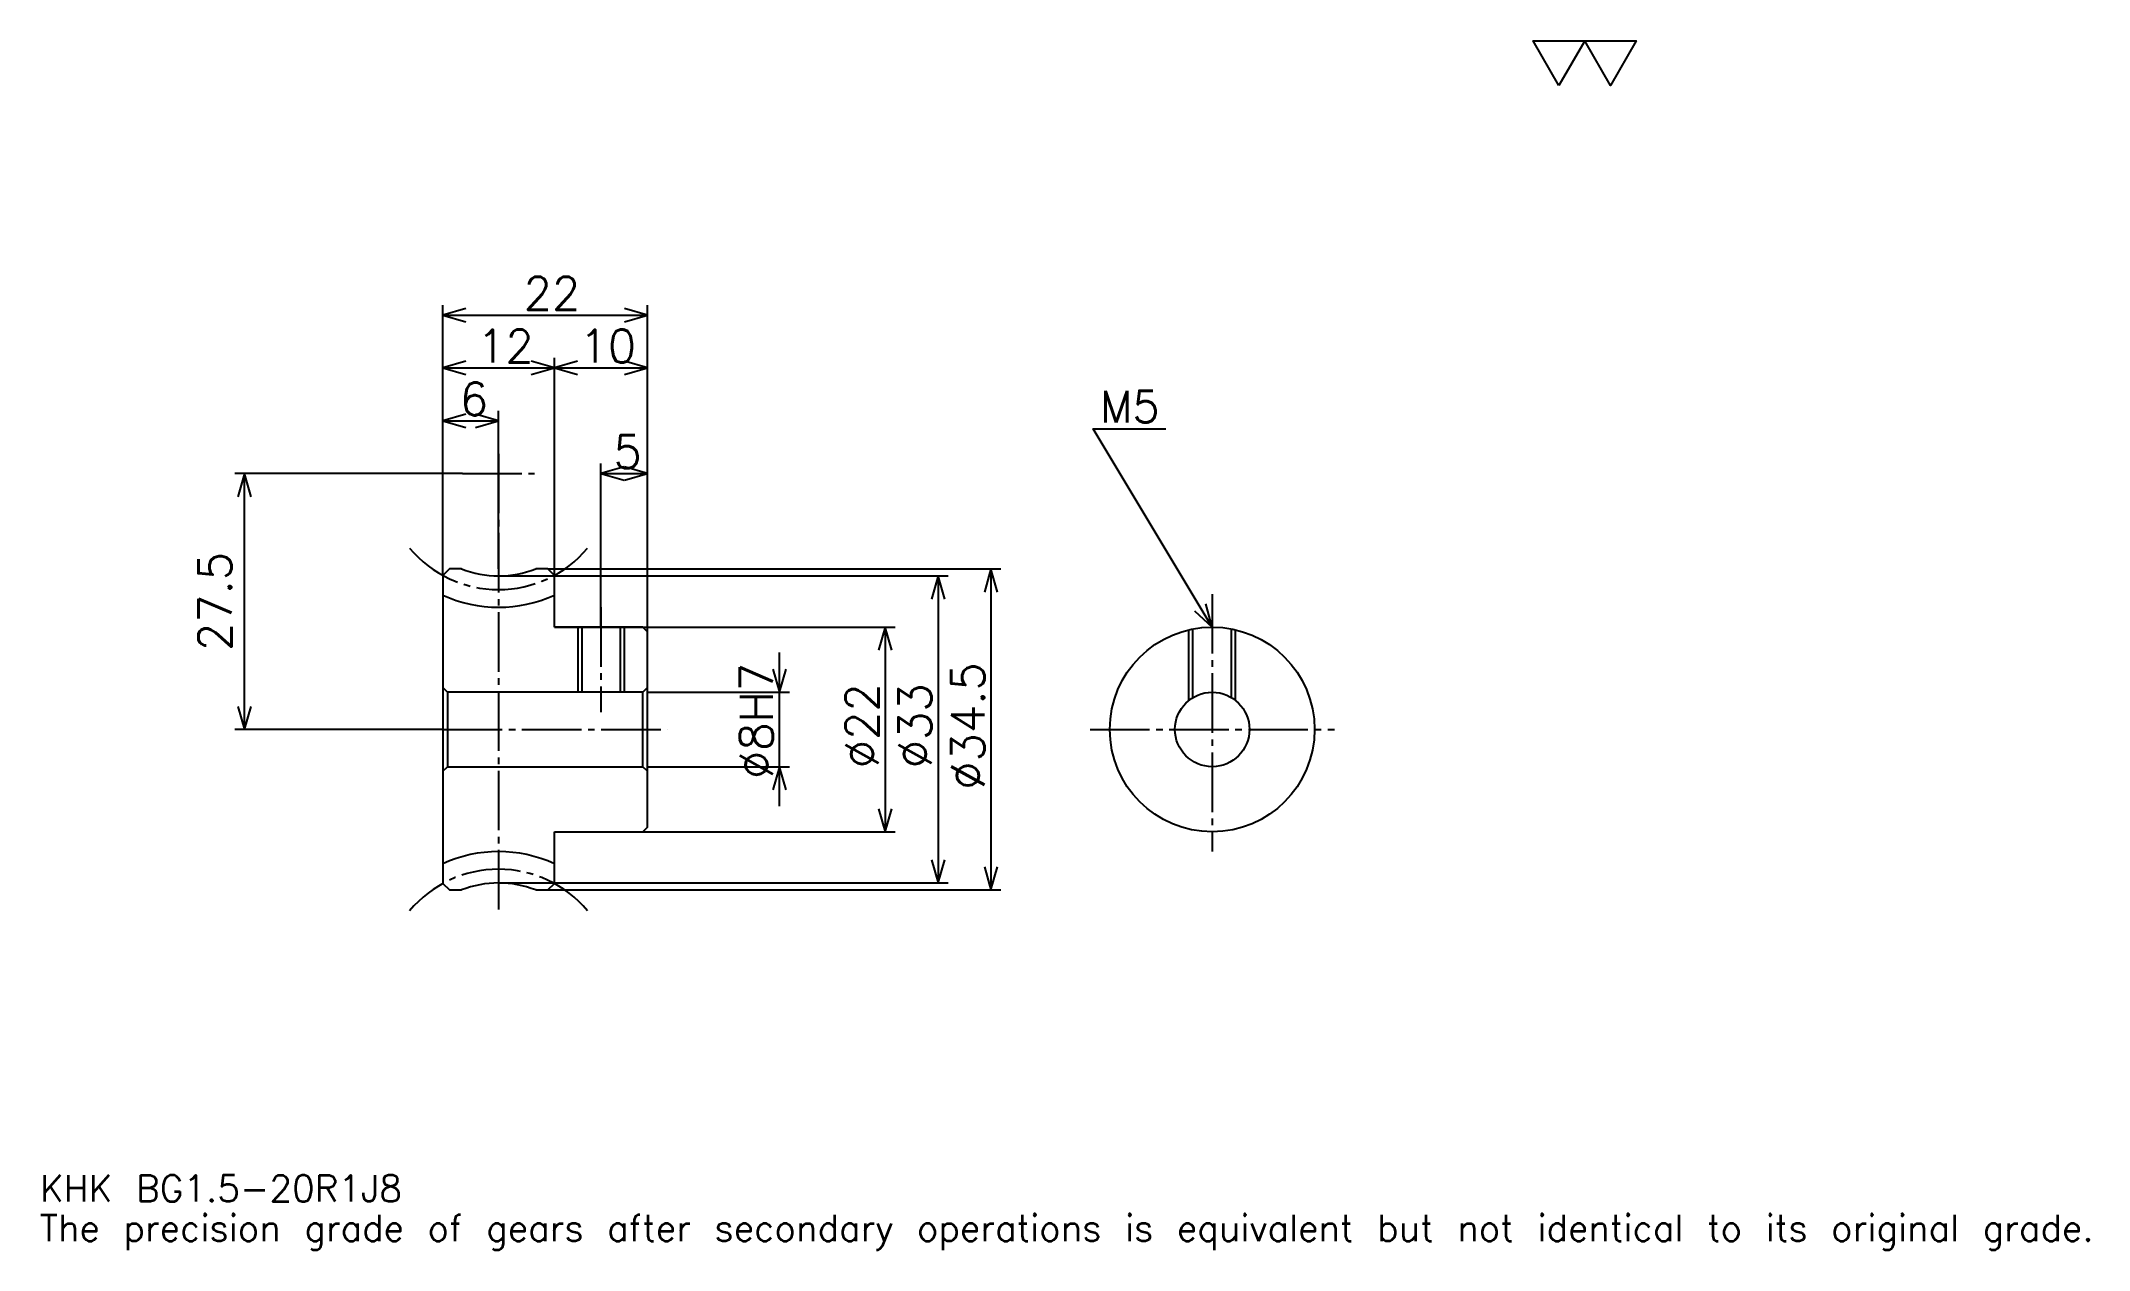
# Model space of a CAD drawing. Extents: x 7 to 227, y 3 to 133.
import ezdxf

# ---------------------------------------------------------------- set-up
doc = ezdxf.new("R2010")
doc.units = 0
doc.linetypes.add('DASHDOT', pattern=[8.516128, 6.387097, -0.709677, 0.709677, -0.709677])
doc.layers.get('0').update_dxf_attribs({"linetype": 'CONTINUOUS'})
doc.layers.add('DASHDOT', color=6, linetype='DASHDOT')
doc.styles.add('KANJI', font='TXT', dxfattribs={"bigfont": 'BIGFONT'})

msp = doc.modelspace()

# ---------------------------------------------------------------- linework, layer by layer
at = {"color": 5}
for p, q in [((50.387096, 75.798386), (50.387096, 104.145164)), ((72.3871, 75.798386), (72.3871, 104.145164)), ((50.387096, 103.080643), (72.3871, 103.080643)), ((50.387096, 97.403229), (62.387096, 97.403229)), ((62.387096, 75.798386), (62.387096, 98.467743)), ((62.387096, 97.403229), (72.3871, 97.403229)), ((56.387096, 75.798386), (56.387096, 92.790329)), ((50.387096, 91.725815), (56.387096, 91.725815)), ((52.516129, 86.048386), (28.032257, 86.048386)), ((29.096773, 58.548389), (29.096773, 86.048386)), ((67.3871, 75.798386), (67.3871, 87.112907)), ((67.3871, 86.048386), (72.3871, 86.048386)), ((50.387096, 75.088715), (50.387096, 75.798386)), ((56.387096, 75.048386), (72.3871, 75.048386)), ((61.677418, 75.798386), (72.3871, 75.798386)), ((62.387096, 75.088715), (62.387096, 75.798386)), ((67.3871, 69.548386), (67.3871, 75.798386)), ((72.3871, 75.798386), (110.354843, 75.798386)), ((72.3871, 69.048386), (72.3871, 75.798386)), ((72.3871, 75.048386), (104.677422, 75.048386)), ((103.6129, 75.048386), (103.6129, 42.048389)), ((109.290321, 75.798386), (109.290321, 41.298389)), ((62.387096, 69.548386), (72.3871, 69.548386)), ((72.3871, 69.548386), (99, 69.548386)), ((97.935486, 69.548386), (97.935486, 47.548389)), ((86.580643, 50.290325), (86.580643, 66.806458)), ((72.3871, 62.548389), (87.645164, 62.548389)), ((50.387096, 58.548389), (28.032257, 58.548389)), ((72.3871, 54.548389), (87.645164, 54.548389)), ((62.387096, 47.548389), (72.3871, 47.548389)), ((72.3871, 47.548389), (99, 47.548389)), ((56.387096, 42.048389), (72.3871, 42.048389)), ((72.3871, 42.048389), (104.677422, 42.048389)), ((61.677418, 41.298389), (72.3871, 41.298389)), ((72.3871, 41.298389), (110.354843, 41.298389))]:
    msp.add_line(p, q, dxfattribs=at)
at = {"color": 4}
for p, q in [((72.3871, 63.048389), (71.8871, 62.548389)), ((50.387096, 54.048389), (50.887096, 54.548389)), ((72.3871, 54.048389), (71.8871, 54.548389))]:
    msp.add_line(p, q, dxfattribs=at)
at = {"color": 7}
msp.add_lwpolyline([(170.322586, 127.741936), (167.55484, 132.539352), (178.625809, 132.539352), (175.858063, 127.741936), (173.090332, 132.539352), (170.322586, 127.741936)], dxfattribs=at)
at = {"color": 5}
for points in [[(52.870968, 103.790329), (50.387096, 103.080643), (52.870968, 102.370972)], [(69.903229, 102.370972), (72.3871, 103.080643), (69.903229, 103.790329)], [(52.870968, 98.112907), (50.387096, 97.403229), (52.870968, 96.69355)], [(59.903225, 96.69355), (62.387096, 97.403229), (59.903225, 98.112907)], [(64.870972, 98.112907), (62.387096, 97.403229), (64.870972, 96.69355)], [(69.903229, 96.69355), (72.3871, 97.403229), (69.903229, 98.112907)], [(52.870968, 92.435486), (50.387096, 91.725815), (52.870968, 91.016129)], [(53.903225, 91.016129), (56.387096, 91.725815), (53.903225, 92.435486)], [(133.064514, 69.548386), (120.290329, 90.838715), (128.096771, 90.838715)], [(29.80645, 83.564514), (29.096773, 86.048386), (28.387096, 83.564514)], [(69.870972, 86.758064), (67.3871, 86.048386), (69.870972, 85.338715)], [(69.903229, 85.338715), (72.3871, 86.048386), (69.903229, 86.758064)], [(104.322586, 72.564514), (103.6129, 75.048386), (102.903229, 72.564514)], [(110, 73.314514), (109.290321, 75.798386), (108.580643, 73.314514)], [(131.17804, 71.313164), (133.064514, 69.548386), (132.395126, 72.043419)], [(98.645157, 67.064514), (97.935486, 69.548386), (97.2258, 67.064514)], [(85.870972, 65.032257), (86.580643, 62.548389), (87.290329, 65.032257)], [(28.387096, 61.032261), (29.096773, 58.548389), (29.80645, 61.032261)], [(87.290329, 52.064518), (86.580643, 54.548389), (85.870972, 52.064518)], [(97.2258, 50.032261), (97.935486, 47.548389), (98.645157, 50.032261)], [(102.903229, 44.532261), (103.6129, 42.048389), (104.322586, 44.532261)], [(108.580643, 43.782261), (109.290321, 41.298389), (110, 43.782261)]]:
    msp.add_lwpolyline(points, dxfattribs=at)
at = {"color": 4}
for points in [[(52.394917, 75.798386), (51.096775, 75.798386), (50.387096, 75.088715), (50.387096, 54.048389)], [(62.387096, 69.548386), (62.387096, 75.088715), (61.677418, 75.798386), (60.379276, 75.798386)], [(62.387096, 47.548389), (71.8871, 47.548389), (72.3871, 48.048389), (72.3871, 69.048386), (71.8871, 69.548386), (62.387096, 69.548386)], [(64.8871, 69.548386), (64.8871, 62.548389)], [(65.322098, 69.548386), (65.322098, 62.548389)], [(69.452095, 69.548386), (69.452095, 62.548389)], [(69.8871, 69.548386), (69.8871, 62.548389)], [(130.564514, 61.670887), (130.564514, 69.260529)], [(130.999512, 61.97414), (130.999512, 69.352821)], [(135.129517, 61.97414), (135.129517, 69.352821)], [(135.564514, 61.670887), (135.564514, 69.260529)], [(50.387096, 63.048389), (50.887096, 62.548389), (50.887096, 54.548389), (71.8871, 54.548389), (71.8871, 62.548389), (50.887096, 62.548389)], [(50.387096, 54.048389), (50.387096, 42.008064), (51.096775, 41.298389), (52.394917, 41.298389)], [(60.379276, 41.298389), (61.677418, 41.298389), (62.387096, 42.008064), (62.387096, 47.548389)]]:
    msp.add_lwpolyline(points, dxfattribs=at)
for radius in [11, 4]:
    msp.add_circle((133.064514, 58.548389), radius, dxfattribs=at)
for centre, radius, start, end in [((56.387096, 86.048386), 11, 248.72003407, 291.27996593), ((56.387096, 86.048386), 14.375, 245.33000141, 294.66999859), ((56.387096, 31.048389), 14.375, 65.33000141, 114.66999859), ((56.387096, 31.048389), 11, 68.72003407, 111.27996593)]:
    msp.add_arc(centre, radius, start, end, dxfattribs=at)
at = {"layer": 'DASHDOT', "color": 7}
for p, q in [((56.387096, 88.177422), (56.387096, 39.169357)), ((52.516129, 86.048386), (60.258064, 86.048386)), ((133.064514, 73.096779), (133.064514, 45.419357)), ((50.387096, 58.548389), (74.516129, 58.548389)), ((119.935486, 58.548389), (146.193542, 58.548389))]:
    msp.add_line(p, q, dxfattribs=at)
msp.add_lwpolyline([(67.3871, 71.677422), (67.3871, 60.419357)], dxfattribs=at)
for centre, start, end in [((56.387096, 86.048386), 220.00000249, 319.99999751), ((56.387096, 31.048389), 40.00000249, 139.99999751)]:
    msp.add_arc(centre, 12.475, start, end, dxfattribs=at)

# ---------------------------------------------------------------- texts
at = {"color": 7, "style": 'KANJI'}
for s, height, p in [('22', 3.548387, (59.080643, 103.648392)), ('12', 3.548387, (54.080647, 97.97097)), ('10', 3.548387, (65.080643, 97.97097)), ('6', 3.548387, (52.233871, 92.293549)), ('M5', 3.406452, (121, 91.548386)), ('5', 3.548387, (68.733871, 86.616135)), ('KHK BG1.5-20R1J8', 2.83871, (7.096774, 7.806452)), ('The precision grade of gears after secondary operations is equivalent but not identical to its original grade.', 2.83871, (7.096774, 3.548387))]:
    msp.add_text(s, height=height, dxfattribs=at).set_placement(p)
for s, p in [('27.5', (27.677418, 66.975807)), ('%%c8H7', (85.870972, 53.225807)), ('%%c34.5', (108.580643, 52.072582)), ('%%c22', (97.2258, 54.379036)), ('%%c33', (102.903229, 54.379036))]:
    msp.add_text(s, height=3.548387, rotation=90, dxfattribs=at).set_placement(p)

doc.saveas('drawing.dxf')
